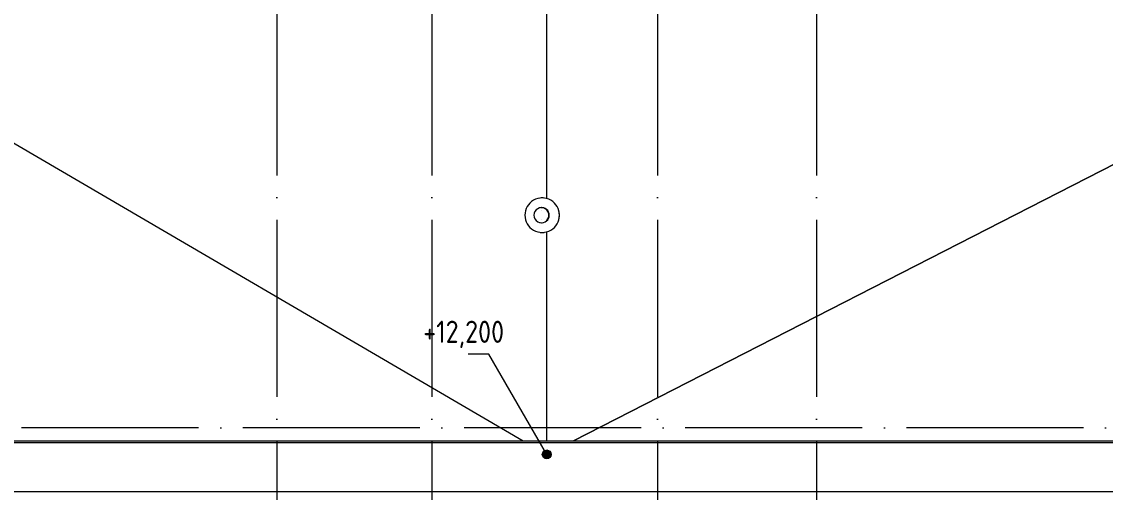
# Model space of a CAD drawing. Header units: millimetres. Extents: x -88595 to 880822, y -1054509 to -148035.
# Drawn here: x 531030 to 543276, y -283580 to -278268 of the extents above; entities that cross this region are included whole.
import ezdxf

# ---------------------------------------------------------------- set-up
doc = ezdxf.new("R2010")
doc.units = ezdxf.units.MM
doc.linetypes.add('ADSK_Линия сетки', pattern=[25, 20, -2.5, 0, -2.5])
for name, color, linetype, lineweight in [('Крыша', 7, 'Continuous', 9), ('Оборудование', 7, 'Continuous', 18), ('Ограждение', 7, 'Continuous', 9), ('Оси', 7, 'Continuous', 9), ('Отметки', 7, 'Continuous', 9)]:
    doc.layers.add(name, color=color, linetype=linetype, lineweight=lineweight)
doc.styles.add('GOST Common_2', font='GOST_Common.ttf', dxfattribs={"width": 0.9, "height": 350})

# ---------------------------------------------------------------- blocks, each defined once
blk = doc.blocks.new('Кровля')
at = {"layer": 'Отметки'}
h = blk.add_hatch(color=256, dxfattribs=at)
edge = h.paths.add_edge_path()
edge.add_arc((549231, 643285), 50, 0, 360)
at = {"layer": 'Крыша'}
for p, q in [((537686, 650022), (548966, 643440)), ((549231, 646172), (549231, 650022)), ((549532, 643440), (556386, 646943)), ((556386, 646943), (549532, 643440)), ((549231, 643440), (549231, 645799))]:
    blk.add_line(p, q, dxfattribs=at)
at = {"layer": 'Оборудование'}
for p, q in [((549179, 646180), (549179, 646180)), ((549174, 646070), (549171, 646070)), ((549175, 646035), (549174, 646035)), ((549171, 645900), (549174, 645900)), ((549174, 645935), (549175, 645935)), ((549179, 645790), (549179, 645790))]:
    blk.add_line(p, q, dxfattribs=at)
for centre, major_axis, start_param, end_param in [((549179, 645985), (0, 195), 4.712389, 7.853982), ((549179, 645985), (0, 195), 6.162355, 6.404016), ((549171, 645985), (0, 85), 4.712389, 7.853982), ((549174, 645985), (0, 85), 4.712389, 6.457718), ((549179, 645985), (0, 195), 4.712389, 4.95405), ((549179, 645985), (0, 195), 1.570796, 4.712389), ((549171, 645985), (0, 85), 1.570796, 4.712389), ((549174, 645985), (0, 85), 2.96706, 4.712389), ((549179, 645985), (0, 195), 4.470728, 4.712389), ((549179, 645985), (0, 195), 3.020762, 3.262423)]:
    blk.add_ellipse(centre, major_axis=major_axis, ratio=0.999853, start_param=start_param, end_param=end_param, dxfattribs=at)
at = {"layer": 'Ограждение'}
for p, q in [((516105, 643440), (583176, 643440)), ((516105, 643418), (583198, 643418)), ((514714, 642868), (583748, 642868))]:
    blk.add_line(p, q, dxfattribs=at)
at = {"layer": 'Оси', "linetype": 'ADSK_Линия сетки', "ltscale": 100}
for p, q in [((546181, 695936), (546181, 629959)), ((547931, 695936), (547931, 629959)), ((550481, 695936), (550481, 629959)), ((552281, 695936), (552281, 629959)), ((585298, 643585), (508358, 643585))]:
    blk.add_line(p, q, dxfattribs=at)
at = {"layer": 'Отметки', "lineweight": 20}
for p, q in [((548577, 644418), (548343, 644418)), ((549231, 643285), (548577, 644418))]:
    blk.add_line(p, q, dxfattribs=at)
at = {"layer": 'Отметки'}
blk.add_circle((549231, 643285), 50, dxfattribs=at)
at = {"layer": 'Отметки', "style": 'GOST Common_2', "width": 0.9}
blk.add_text('+12,200', height=250, dxfattribs=at).set_placement((547835, 644544))

msp = doc.modelspace()

# ---------------------------------------------------------------- block references
at = {"layer": 'Оборудование', "color": 5, "true_color": 0x0000ff}
msp.add_blockref('Кровля', (-12267, -926437), dxfattribs=at)

doc.saveas('drawing.dxf')
